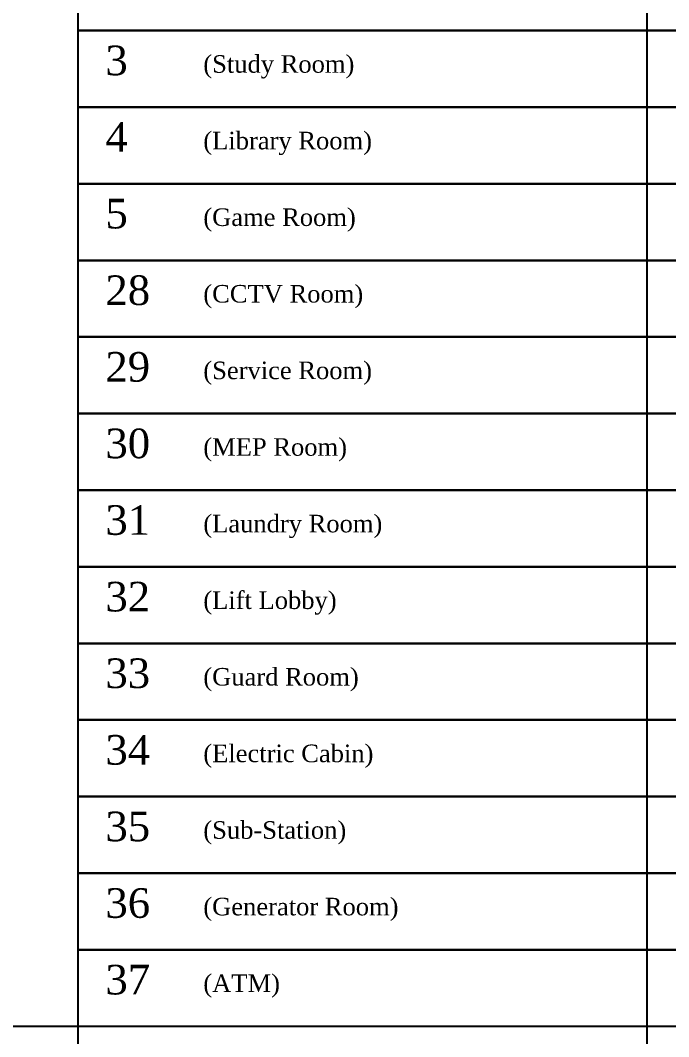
# Model space of a CAD drawing. Header units: millimetres. Extents: x -9481 to -9286, y 28694 to 28853.
# Drawn here: x -9462.12 to -9457.71, y 28751.42 to 28758.33 of the extents above; entities that cross this region are included whole.
import ezdxf

# ---------------------------------------------------------------- set-up
doc = ezdxf.new("R2010")
doc.units = ezdxf.units.MM
doc.linetypes.add('CONTINULUS', pattern=[0])
doc.styles.add('MtXpl_Georgia', font='georgiab.ttf')

msp = doc.modelspace()

# ---------------------------------------------------------------- linework, layer by layer
for p, q in [((-9461.731845, 28761.38323), (-9461.731845, 28758.259349)), ((-9457.862239, 28758.779996), (-9457.862239, 28758.259349)), ((-9461.731845, 28758.259349), (-9461.731845, 28757.737198)), ((-9457.862239, 28758.259349), (-9457.862239, 28757.738702)), ((-9461.731845, 28757.738702), (-9461.731845, 28757.216551)), ((-9457.862239, 28757.738702), (-9457.862239, 28757.218055)), ((-9461.731845, 28757.218055), (-9461.731845, 28756.695905)), ((-9457.862239, 28757.218055), (-9457.862239, 28756.697408)), ((-9461.731845, 28756.697408), (-9461.731845, 28756.175258)), ((-9457.862239, 28756.697408), (-9457.862239, 28756.176761)), ((-9461.731845, 28756.176761), (-9461.731845, 28755.654611)), ((-9457.862239, 28756.176761), (-9457.862239, 28755.656114)), ((-9461.731845, 28755.656114), (-9461.731845, 28755.133964)), ((-9457.862239, 28755.656114), (-9457.862239, 28755.135467)), ((-9461.731845, 28755.135467), (-9461.731845, 28754.613317)), ((-9457.862239, 28755.135467), (-9457.862239, 28754.61482)), ((-9461.731845, 28754.61482), (-9461.731845, 28754.09267)), ((-9457.862239, 28754.61482), (-9457.862239, 28754.094173)), ((-9461.731845, 28754.094173), (-9461.731845, 28753.572023)), ((-9457.862239, 28754.094173), (-9457.862239, 28753.573526)), ((-9461.731845, 28753.573526), (-9461.731845, 28753.051376)), ((-9457.862239, 28753.573526), (-9457.862239, 28753.052879)), ((-9461.731845, 28753.052879), (-9461.731845, 28752.530729)), ((-9457.862239, 28753.052879), (-9457.862239, 28752.532233)), ((-9461.731845, 28752.532233), (-9461.731845, 28752.010082)), ((-9457.862239, 28752.532233), (-9457.862239, 28752.011586)), ((-9461.731845, 28752.011586), (-9461.731845, 28751.489435)), ((-9461.731845, 28752.010082), (-9461.731845, 28751.487932)), ((-9461.731845, 28752.010082), (-9461.731845, 28749.405344)), ((-9457.862239, 28752.011586), (-9457.862239, 28751.490939)), ((-9457.862239, 28752.010082), (-9457.862239, 28751.489435)), ((-9457.862239, 28752.010082), (-9457.862239, 28749.405344))]:
    msp.add_line(p, q)
for points in [[(-9442.229952, 28760.862583), (-9442.229952, 28758.259349), (-9461.731845, 28758.259349)], [(-9461.731845, 28758.259349), (-9442.229952, 28758.259349), (-9442.229952, 28757.738702), (-9461.731845, 28757.738702)], [(-9461.731845, 28757.738702), (-9442.229952, 28757.738702), (-9442.229952, 28757.218055), (-9461.731845, 28757.218055)], [(-9461.731845, 28757.218055), (-9442.229952, 28757.218055), (-9442.229952, 28756.697408), (-9461.731845, 28756.697408)], [(-9461.731845, 28756.697408), (-9442.229952, 28756.697408), (-9442.229952, 28756.176761), (-9461.731845, 28756.176761)], [(-9461.731845, 28756.176761), (-9442.229952, 28756.176761), (-9442.229952, 28755.656114), (-9461.731845, 28755.656114)], [(-9461.731845, 28755.656114), (-9442.229952, 28755.656114), (-9442.229952, 28755.135467), (-9461.731845, 28755.135467)], [(-9461.731845, 28755.135467), (-9442.229952, 28755.135467), (-9442.229952, 28754.61482), (-9461.731845, 28754.61482)], [(-9461.731845, 28754.61482), (-9442.229952, 28754.61482), (-9442.229952, 28754.094173), (-9461.731845, 28754.094173)], [(-9461.731845, 28754.094173), (-9442.229952, 28754.094173), (-9442.229952, 28753.573526), (-9461.731845, 28753.573526)], [(-9461.731845, 28753.573526), (-9442.229952, 28753.573526), (-9442.229952, 28753.052879), (-9461.731845, 28753.052879)], [(-9461.731845, 28753.052879), (-9442.229952, 28753.052879), (-9442.229952, 28752.532233), (-9461.731845, 28752.532233)], [(-9461.731845, 28752.532233), (-9442.229952, 28752.532233), (-9442.229952, 28752.011586), (-9461.731845, 28752.011586)], [(-9461.731845, 28752.011586), (-9442.229952, 28752.011586), (-9442.229952, 28751.490939), (-9481.2579, 28751.490939)]]:
    msp.add_lwpolyline(points)

# ---------------------------------------------------------------- texts
at = {"linetype": 'CONTINULUS', "style": 'MtXpl_Georgia'}
for s, height, p in [('3', 0.201222, (-9461.543382, 28757.955833)), ('(Study Room)', 0.119406, (-9460.877842, 28757.972512)), ('4', 0.201222, (-9461.543382, 28757.435186)), ('(Library Room)', 0.119406, (-9460.877842, 28757.451865)), ('5', 0.201222, (-9461.543382, 28756.914539)), ('(Game Room)', 0.119406, (-9460.877842, 28756.931218)), ('28', 0.201222, (-9461.543382, 28756.393892)), ('(CCTV Room)', 0.119406, (-9460.877842, 28756.410571)), ('29', 0.201222, (-9461.543382, 28755.873245)), ('(Service Room)', 0.119406, (-9460.877842, 28755.889924)), ('30', 0.201222, (-9461.543382, 28755.352598)), ('(MEP Room)', 0.119406, (-9460.877842, 28755.369277)), ('31', 0.201222, (-9461.543382, 28754.831951)), ('(Laundry Room)', 0.119406, (-9460.877842, 28754.84863)), ('32', 0.201222, (-9461.543382, 28754.311305)), ('(Lift Lobby)', 0.119406, (-9460.877842, 28754.327983)), ('33', 0.201222, (-9461.543382, 28753.790658)), ('(Guard Room)', 0.119406, (-9460.877842, 28753.807336)), ('34', 0.201222, (-9461.543382, 28753.270011)), ('(Electric Cabin)', 0.119406, (-9460.877842, 28753.286689)), ('35', 0.201222, (-9461.543382, 28752.749364)), ('(Sub-Station)', 0.119406, (-9460.877842, 28752.766042)), ('36', 0.201222, (-9461.543382, 28752.228717)), ('(Generator Room)', 0.119406, (-9460.877842, 28752.245395)), ('37', 0.201222, (-9461.543382, 28751.70807)), ('(ATM)', 0.119406, (-9460.877842, 28751.724749))]:
    msp.add_text(s, height=height, dxfattribs=at).set_placement(p)

doc.saveas('drawing.dxf')
